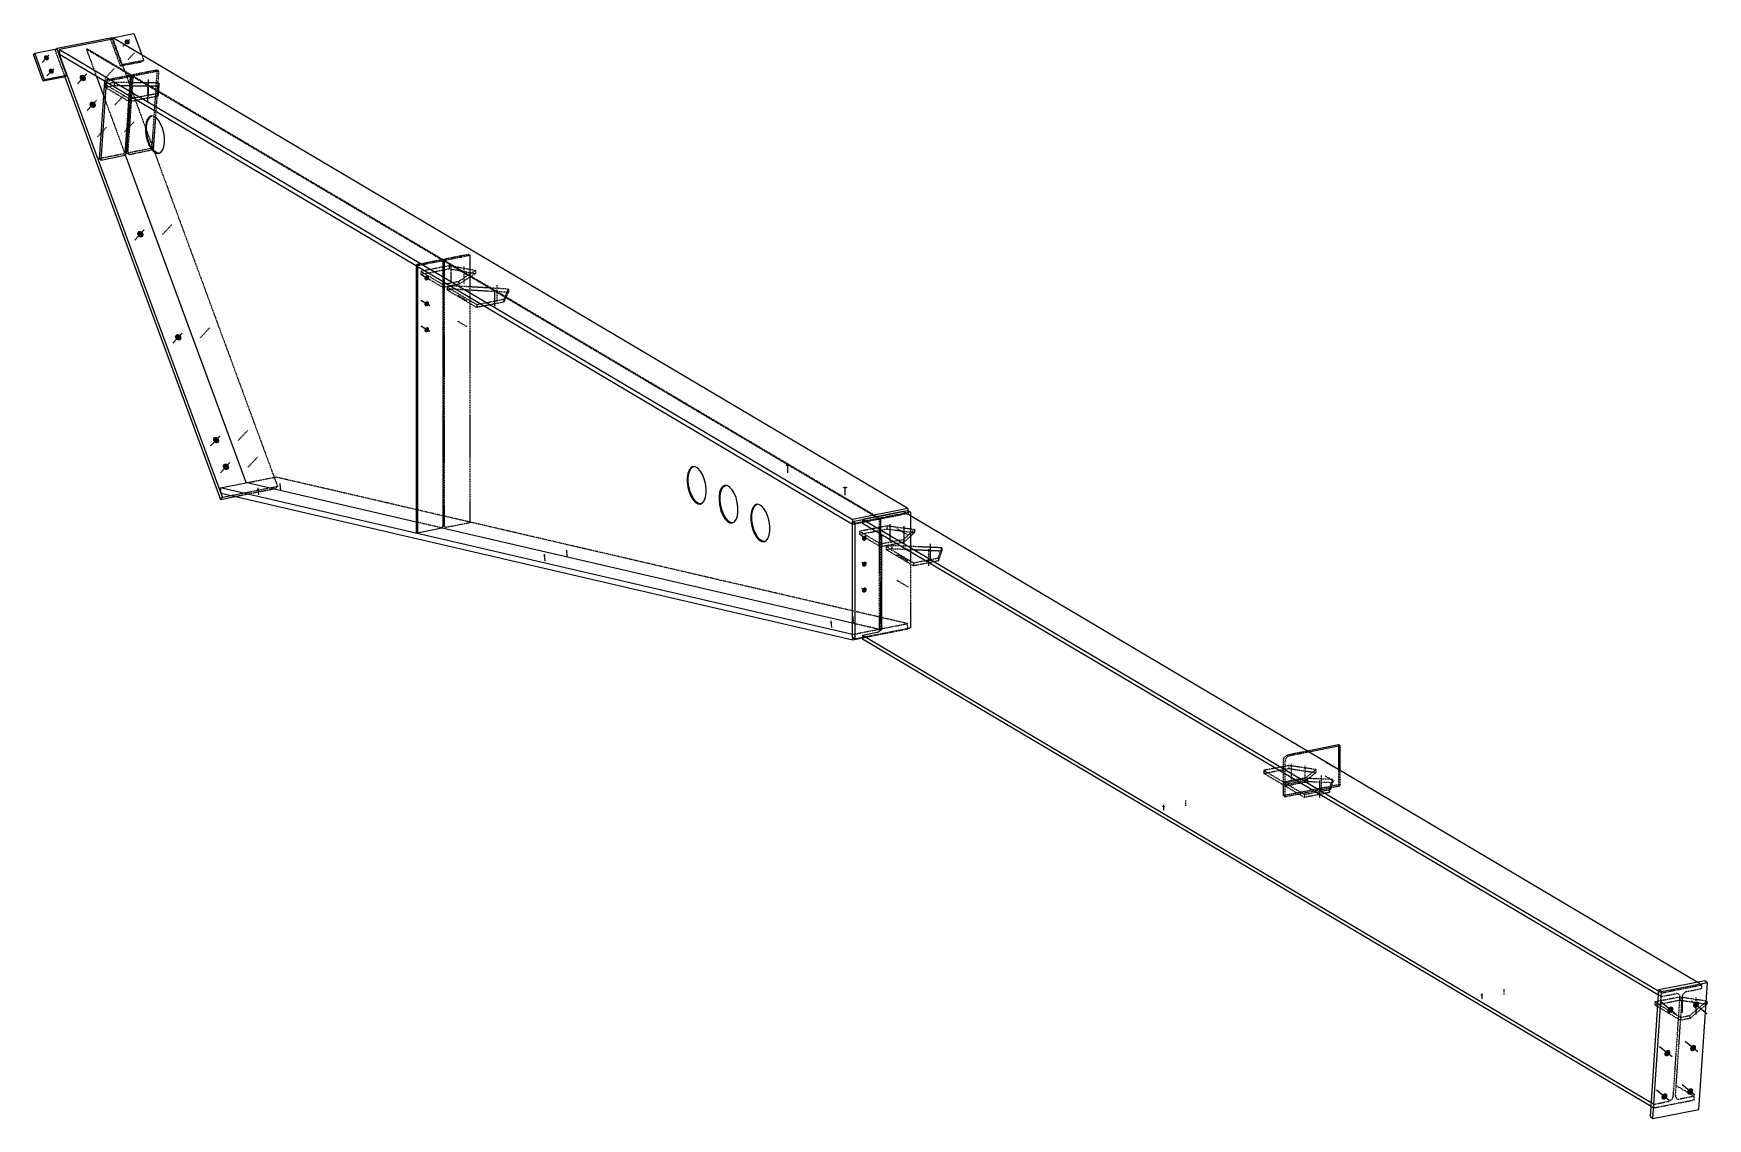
# Model space of a CAD drawing. Header units: millimetres. Extents: x 78 to 81970, y 20 to 5254.
# Drawn here: x 61106 to 68996, y 140 to 5254 of the extents above; entities that cross this region are included whole.
import ezdxf

# ---------------------------------------------------------------- set-up
doc = ezdxf.new("R2010")
doc.units = ezdxf.units.MM
doc.linetypes.add('DXK_LINE_DOT2', pattern=[3.9198, 1.9599, -1.9599])
doc.layers.add('STÅL', color=7, linetype='Continuous')

msp = doc.modelspace()

# ---------------------------------------------------------------- hatches: boundary and pattern name
at = {"layer": 'STÅL', "linetype": 'Continuous'}
for color, points in [(96, [(61540.5, 5205.7), (61538.7, 5207.7), (61537.3, 5210), (61536.3, 5212.4), (61535.9, 5214.9), (61536, 5217.3), (61536.6, 5219.6), (61537.7, 5221.6), (61539.2, 5223.3), (61541.2, 5224.5), (61543.4, 5225.3), (61545.8, 5225.5), (61548.3, 5225.3), (61550.8, 5224.5), (61553.2, 5223.2), (61555.3, 5221.6), (61557.1, 5219.5), (61558.6, 5217.3), (61559.5, 5214.8), (61559.9, 5212.3), (61559.8, 5209.9), (61559.2, 5207.6), (61558.1, 5205.6), (61556.6, 5204), (61554.7, 5202.7), (61552.4, 5202), (61550, 5201.7), (61547.5, 5202), (61545, 5202.8), (61542.6, 5204)]), (96, [(61159.9, 5130.9), (61158, 5132.9), (61156.6, 5135.2), (61155.7, 5137.6), (61155.3, 5140.1), (61155.3, 5142.5), (61156, 5144.8), (61157.1, 5146.8), (61158.6, 5148.5), (61160.5, 5149.7), (61162.8, 5150.5), (61165.2, 5150.7), (61167.7, 5150.5), (61170.2, 5149.7), (61172.6, 5148.4), (61174.7, 5146.8), (61176.5, 5144.7), (61177.9, 5142.5), (61178.9, 5140), (61179.3, 5137.5), (61179.2, 5135.1), (61178.6, 5132.8), (61177.5, 5130.8), (61175.9, 5129.2), (61174, 5127.9), (61171.8, 5127.2), (61169.4, 5126.9), (61166.9, 5127.2), (61164.4, 5128), (61162, 5129.2)]), (96, [(61183, 5067.9), (61181.2, 5069.9), (61179.8, 5072.2), (61178.9, 5074.6), (61178.4, 5077.1), (61178.5, 5079.5), (61179.1, 5081.8), (61180.2, 5083.8), (61181.8, 5085.5), (61183.7, 5086.7), (61186, 5087.5), (61188.4, 5087.7), (61190.9, 5087.5), (61193.4, 5086.7), (61195.8, 5085.4), (61197.9, 5083.8), (61199.7, 5081.7), (61201.1, 5079.5), (61202.1, 5077), (61202.5, 5074.5), (61202.4, 5072.1), (61201.8, 5069.8), (61200.7, 5067.8), (61199.1, 5066.2), (61197.2, 5064.9), (61195, 5064.2), (61192.6, 5063.9), (61190.1, 5064.2), (61187.6, 5065), (61185.2, 5066.2)]), (96, [(61329.5, 5033.9), (61327.2, 5036.4), (61325.4, 5039.3), (61324.2, 5042.4), (61323.7, 5045.6), (61323.8, 5048.7), (61324.6, 5051.5), (61326, 5054.1), (61327.9, 5056.2), (61330.4, 5057.8), (61333.2, 5058.7), (61336.3, 5059.1), (61339.5, 5058.7), (61342.6, 5057.7), (61345.6, 5056.1), (61348.4, 5054), (61350.7, 5051.5), (61352.4, 5048.6), (61353.6, 5045.5), (61354.2, 5042.3), (61354.1, 5039.2), (61353.3, 5036.3), (61351.9, 5033.8), (61349.9, 5031.7), (61347.5, 5030.1), (61344.7, 5029.1), (61341.6, 5028.8), (61338.4, 5029.2), (61335.2, 5030.2), (61332.2, 5031.7)]), (96, [(61375.9, 4907.9), (61373.6, 4910.4), (61371.8, 4913.3), (61370.6, 4916.4), (61370.1, 4919.6), (61370.2, 4922.6), (61370.9, 4925.5), (61372.3, 4928.1), (61374.3, 4930.2), (61376.8, 4931.8), (61379.6, 4932.7), (61382.7, 4933.1), (61385.9, 4932.7), (61389, 4931.7), (61392, 4930.1), (61394.7, 4928), (61397, 4925.5), (61398.8, 4922.6), (61400, 4919.5), (61400.6, 4916.3), (61400.5, 4913.2), (61399.7, 4910.3), (61398.3, 4907.8), (61396.3, 4905.7), (61393.9, 4904.1), (61391, 4903.1), (61388, 4902.8), (61384.8, 4903.2), (61381.6, 4904.1), (61378.6, 4905.7)]), (96, [(61600.5, 4297.6), (61598.2, 4300.2), (61596.4, 4303.1), (61595.2, 4306.2), (61594.7, 4309.3), (61594.8, 4312.4), (61595.6, 4315.3), (61597, 4317.8), (61598.9, 4320), (61601.4, 4321.5), (61604.2, 4322.5), (61607.3, 4322.8), (61610.5, 4322.5), (61613.6, 4321.5), (61616.7, 4319.9), (61619.4, 4317.8), (61621.7, 4315.2), (61623.5, 4312.3), (61624.7, 4309.2), (61625.2, 4306.1), (61625.1, 4303), (61624.3, 4300.1), (61622.9, 4297.5), (61621, 4295.4), (61618.5, 4293.9), (61615.7, 4292.9), (61612.6, 4292.6), (61609.4, 4292.9), (61606.2, 4293.9), (61603.2, 4295.5)]), (96, [(62951, 4107), (62952.6, 4109.2), (62954.5, 4111.1), (62956.6, 4112.6), (62958.9, 4113.6), (62961.3, 4114), (62963.6, 4113.9), (62965.7, 4113.3), (62967.6, 4112.2), (62969.2, 4110.6), (62970.4, 4108.6), (62971.1, 4106.3), (62971.3, 4103.9), (62971.1, 4101.3), (62970.4, 4098.7), (62969.2, 4096.2), (62967.6, 4094), (62965.7, 4092.2), (62963.6, 4090.7), (62961.3, 4089.7), (62958.9, 4089.3), (62956.6, 4089.3), (62954.4, 4090), (62952.5, 4091.1), (62951, 4092.7), (62949.8, 4094.6), (62949.1, 4096.9), (62948.8, 4099.4), (62949.1, 4102), (62949.8, 4104.6)]), (96, [(62951, 3984.9), (62952.6, 3987.1), (62954.5, 3989), (62956.6, 3990.4), (62958.9, 3991.4), (62961.3, 3991.9), (62963.6, 3991.8), (62965.7, 3991.2), (62967.6, 3990), (62969.2, 3988.5), (62970.4, 3986.5), (62971.1, 3984.2), (62971.3, 3981.7), (62971.1, 3979.1), (62970.4, 3976.5), (62969.2, 3974.1), (62967.6, 3971.9), (62965.7, 3970), (62963.6, 3968.5), (62961.3, 3967.6), (62958.9, 3967.1), (62956.6, 3967.2), (62954.4, 3967.8), (62952.5, 3968.9), (62951, 3970.5), (62949.8, 3972.5), (62949.1, 3974.8), (62948.8, 3977.3), (62949.1, 3979.9), (62949.8, 3982.4)]), (96, [(62951, 3862.7), (62952.6, 3864.9), (62954.5, 3866.8), (62956.6, 3868.3), (62958.9, 3869.2), (62961.3, 3869.7), (62963.6, 3869.6), (62965.7, 3869), (62967.6, 3867.9), (62969.2, 3866.3), (62970.4, 3864.3), (62971.1, 3862), (62971.3, 3859.5), (62971.1, 3856.9), (62970.4, 3854.4), (62969.2, 3851.9), (62967.6, 3849.7), (62965.7, 3847.8), (62963.6, 3846.4), (62961.3, 3845.4), (62958.9, 3844.9), (62956.6, 3845), (62954.4, 3845.6), (62952.5, 3846.8), (62951, 3848.3), (62949.8, 3850.3), (62949.1, 3852.6), (62948.8, 3855.1), (62949.1, 3857.7), (62949.8, 3860.3)]), (96, [(61779.4, 3811.6), (61777.1, 3814.1), (61775.3, 3817), (61774.1, 3820.1), (61773.6, 3823.3), (61773.7, 3826.4), (61774.5, 3829.3), (61775.9, 3831.8), (61777.8, 3833.9), (61780.3, 3835.5), (61783.1, 3836.5), (61786.2, 3836.8), (61789.4, 3836.4), (61792.6, 3835.5), (61795.6, 3833.9), (61798.3, 3831.7), (61800.6, 3829.2), (61802.4, 3826.3), (61803.6, 3823.2), (61804.1, 3820), (61804, 3817), (61803.2, 3814.1), (61801.8, 3811.5), (61799.9, 3809.4), (61797.4, 3807.8), (61794.6, 3806.9), (61791.5, 3806.6), (61788.3, 3806.9), (61785.2, 3807.9), (61782.1, 3809.5)]), (96, [(61957.7, 3327.4), (61955.4, 3329.9), (61953.6, 3332.8), (61952.4, 3335.9), (61951.8, 3339.1), (61951.9, 3342.2), (61952.7, 3345), (61954.1, 3347.6), (61956.1, 3349.7), (61958.5, 3351.3), (61961.4, 3352.2), (61964.4, 3352.6), (61967.6, 3352.2), (61970.8, 3351.2), (61973.8, 3349.6), (61976.5, 3347.5), (61978.8, 3345), (61980.6, 3342.1), (61981.8, 3339), (61982.4, 3335.8), (61982.2, 3332.7), (61981.5, 3329.8), (61980.1, 3327.3), (61978.1, 3325.2), (61975.7, 3323.6), (61972.8, 3322.6), (61969.8, 3322.3), (61966.6, 3322.7), (61963.4, 3323.6), (61960.4, 3325.2)]), (96, [(62004.1, 3201.3), (62001.8, 3203.9), (62000, 3206.8), (61998.8, 3209.9), (61998.2, 3213.1), (61998.3, 3216.1), (61999.1, 3219), (62000.5, 3221.6), (62002.5, 3223.7), (62004.9, 3225.3), (62007.7, 3226.2), (62010.8, 3226.5), (62014, 3226.2), (62017.2, 3225.2), (62020.2, 3223.6), (62022.9, 3221.5), (62025.2, 3218.9), (62027, 3216.1), (62028.2, 3213), (62028.7, 3209.8), (62028.6, 3206.7), (62027.9, 3203.8), (62026.5, 3201.3), (62024.5, 3199.2), (62022, 3197.6), (62019.2, 3196.6), (62016.1, 3196.3), (62012.9, 3196.7), (62009.8, 3197.6), (62006.8, 3199.2)]), (96, [(64662.5, 3214.9), (64660.3, 3215), (64658.1, 3215.2), (64656.1, 3215.6), (64654.4, 3216.1), (64653, 3216.8), (64652.1, 3217.5), (64651.6, 3218.2), (64651.6, 3219), (64652.1, 3219.8), (64653, 3220.5), (64654.4, 3221.2), (64656.1, 3221.7), (64658.1, 3222.1), (64660.3, 3222.3), (64662.5, 3222.4), (64664.8, 3222.3), (64667, 3222.1), (64669, 3221.7), (64670.7, 3221.2), (64672.1, 3220.5), (64673, 3219.8), (64673.5, 3219), (64673.5, 3218.2), (64673, 3217.5), (64672.1, 3216.8), (64670.7, 3216.1), (64669, 3215.6), (64667, 3215.2), (64664.8, 3215)]), (96, [(62164.3, 3103.2), (62162.8, 3103.1), (62161.4, 3103.1), (62160.2, 3103.1), (62159.1, 3103.1), (62158.2, 3103.3), (62157.6, 3103.5), (62157.2, 3103.7), (62157.2, 3104), (62157.5, 3104.3), (62158.1, 3104.6), (62158.9, 3104.8), (62160, 3105.1), (62161.2, 3105.4), (62162.6, 3105.6), (62164, 3105.8), (62165.5, 3105.9), (62166.9, 3105.9), (62168.2, 3105.9), (62169.3, 3105.8), (62170.1, 3105.7), (62170.7, 3105.5), (62171.1, 3105.3), (62171.1, 3105), (62170.8, 3104.7), (62170.3, 3104.4), (62169.4, 3104.1), (62168.4, 3103.9), (62167.1, 3103.6), (62165.7, 3103.4)]), (96, [(64931.8, 3110.1), (64929.5, 3110.2), (64927.3, 3110.4), (64925.4, 3110.8), (64923.6, 3111.3), (64922.3, 3112), (64921.4, 3112.7), (64920.9, 3113.4), (64920.9, 3114.2), (64921.4, 3115), (64922.3, 3115.7), (64923.6, 3116.4), (64925.4, 3116.9), (64927.3, 3117.3), (64929.5, 3117.5), (64931.8, 3117.6), (64934.1, 3117.5), (64936.3, 3117.3), (64938.3, 3116.9), (64940, 3116.4), (64941.3, 3115.7), (64942.3, 3115), (64942.8, 3114.2), (64942.8, 3113.4), (64942.3, 3112.7), (64941.3, 3112), (64940, 3111.3), (64938.3, 3110.8), (64936.3, 3110.4), (64934.1, 3110.2)]), (96, [(65013.7, 2880.3), (65015.2, 2882.5), (65017.2, 2884.4), (65019.3, 2885.9), (65021.6, 2886.8), (65024, 2887.3), (65026.3, 2887.2), (65028.4, 2886.6), (65030.3, 2885.5), (65031.9, 2883.9), (65033.1, 2881.9), (65033.8, 2879.6), (65034, 2877.1), (65033.8, 2874.5), (65033.1, 2872), (65031.9, 2869.5), (65030.3, 2867.3), (65028.4, 2865.4), (65026.2, 2864), (65023.9, 2863), (65021.6, 2862.5), (65019.3, 2862.6), (65017.1, 2863.2), (65015.2, 2864.4), (65013.7, 2866), (65012.5, 2867.9), (65011.8, 2870.2), (65011.5, 2872.7), (65011.8, 2875.3), (65012.5, 2877.9)]), (96, [(63514.7, 2790), (63513.2, 2789.9), (63511.8, 2789.8), (63510.5, 2789.8), (63509.4, 2789.9), (63508.6, 2790), (63508, 2790.2), (63507.6, 2790.5), (63507.6, 2790.7), (63507.9, 2791), (63508.4, 2791.3), (63509.3, 2791.6), (63510.4, 2791.9), (63511.6, 2792.2), (63513, 2792.4), (63514.4, 2792.5), (63515.9, 2792.7), (63517.3, 2792.7), (63518.5, 2792.7), (63519.6, 2792.6), (63520.5, 2792.5), (63521.1, 2792.3), (63521.5, 2792.1), (63521.5, 2791.8), (63521.2, 2791.5), (63520.6, 2791.2), (63519.8, 2790.9), (63518.7, 2790.6), (63517.5, 2790.4), (63516.1, 2790.2)]), (96, [(65013.7, 2758.2), (65015.2, 2760.4), (65017.2, 2762.2), (65019.3, 2763.7), (65021.6, 2764.7), (65024, 2765.1), (65026.3, 2765.1), (65028.4, 2764.5), (65030.3, 2763.3), (65031.9, 2761.7), (65033.1, 2759.8), (65033.8, 2757.5), (65034, 2755), (65033.8, 2752.4), (65033.1, 2749.8), (65031.9, 2747.4), (65030.3, 2745.2), (65028.4, 2743.3), (65026.2, 2741.8), (65023.9, 2740.8), (65021.6, 2740.4), (65019.3, 2740.5), (65017.1, 2741.1), (65015.2, 2742.2), (65013.7, 2743.8), (65012.5, 2745.8), (65011.8, 2748.1), (65011.5, 2750.6), (65011.8, 2753.1), (65012.5, 2755.7)]), (96, [(65013.7, 2636), (65015.2, 2638.2), (65017.2, 2640.1), (65019.3, 2641.5), (65021.6, 2642.5), (65024, 2643), (65026.3, 2642.9), (65028.4, 2642.3), (65030.3, 2641.2), (65031.9, 2639.6), (65033.1, 2637.6), (65033.8, 2635.3), (65034, 2632.8), (65033.8, 2630.2), (65033.1, 2627.7), (65031.9, 2625.2), (65030.3, 2623), (65028.4, 2621.1), (65026.2, 2619.7), (65023.9, 2618.7), (65021.6, 2618.2), (65019.3, 2618.3), (65017.1, 2618.9), (65015.2, 2620), (65013.7, 2621.6), (65012.5, 2623.6), (65011.8, 2625.9), (65011.5, 2628.4), (65011.8, 2631), (65012.5, 2633.6)]), (96, [(64865.1, 2476.8), (64863.6, 2476.7), (64862.2, 2476.6), (64860.9, 2476.6), (64859.8, 2476.7), (64859, 2476.8), (64858.3, 2477), (64858, 2477.2), (64858, 2477.5), (64858.3, 2477.8), (64858.8, 2478.1), (64859.7, 2478.4), (64860.7, 2478.7), (64862, 2478.9), (64863.4, 2479.1), (64864.8, 2479.3), (64866.3, 2479.4), (64867.7, 2479.5), (64868.9, 2479.5), (64870, 2479.4), (64870.9, 2479.3), (64871.5, 2479.1), (64871.9, 2478.8), (64871.9, 2478.6), (64871.6, 2478.3), (64871, 2478), (64870.2, 2477.7), (64869.1, 2477.4), (64867.9, 2477.1), (64866.5, 2476.9)]), (4, [(66432.4, 1608.1), (66431, 1608.2), (66429.6, 1608.3), (66428.3, 1608.6), (66427.2, 1608.9), (66426.3, 1609.3), (66425.8, 1609.8), (66425.5, 1610.3), (66425.5, 1610.8), (66425.8, 1611.3), (66426.3, 1611.7), (66427.2, 1612.1), (66428.3, 1612.5), (66429.6, 1612.7), (66431, 1612.9), (66432.4, 1612.9), (66433.9, 1612.9), (66435.3, 1612.7), (66436.5, 1612.5), (66437.6, 1612.1), (66438.5, 1611.7), (66439.1, 1611.3), (66439.4, 1610.8), (66439.4, 1610.3), (66439.1, 1609.8), (66438.5, 1609.3), (66437.6, 1608.9), (66436.5, 1608.6), (66435.3, 1608.3), (66433.9, 1608.2)]), (4, [(67932.4, 719.5), (67931, 719.6), (67929.6, 719.7), (67928.3, 720), (67927.2, 720.3), (67926.3, 720.7), (67925.8, 721.2), (67925.5, 721.7), (67925.5, 722.2), (67925.8, 722.7), (67926.3, 723.1), (67927.2, 723.5), (67928.3, 723.9), (67929.6, 724.1), (67931, 724.3), (67932.4, 724.3), (67933.9, 724.3), (67935.3, 724.1), (67936.5, 723.9), (67937.6, 723.5), (67938.5, 723.1), (67939.1, 722.7), (67939.4, 722.2), (67939.4, 721.7), (67939.1, 721.2), (67938.5, 720.7), (67937.6, 720.3), (67936.5, 720), (67935.3, 719.7), (67933.9, 719.6)]), (96, [(68811.4, 660.4), (68813.8, 662.9), (68816.6, 664.9), (68819.5, 666.4), (68822.5, 667.2), (68825.4, 667.4), (68828.2, 667), (68830.6, 665.9), (68832.7, 664.2), (68834.2, 662), (68835.2, 659.4), (68835.5, 656.5), (68835.3, 653.4), (68834.4, 650.2), (68832.9, 647.2), (68831, 644.4), (68828.6, 641.9), (68825.9, 639.9), (68822.9, 638.4), (68819.9, 637.6), (68817, 637.3), (68814.3, 637.8), (68811.8, 638.9), (68809.8, 640.6), (68808.2, 642.8), (68807.2, 645.4), (68806.9, 648.3), (68807.2, 651.4), (68808, 654.6), (68809.5, 657.6)]), (96, [(68932.7, 684.4), (68935.1, 686.8), (68937.8, 688.9), (68940.7, 690.3), (68943.7, 691.2), (68946.7, 691.4), (68949.4, 690.9), (68951.9, 689.8), (68953.9, 688.2), (68955.4, 686), (68956.4, 683.4), (68956.8, 680.4), (68956.5, 677.3), (68955.6, 674.2), (68954.2, 671.1), (68952.2, 668.3), (68949.8, 665.8), (68947.1, 663.8), (68944.2, 662.3), (68941.2, 661.5), (68938.3, 661.3), (68935.5, 661.7), (68933, 662.8), (68931, 664.5), (68929.5, 666.7), (68928.5, 669.3), (68928.1, 672.2), (68928.4, 675.3), (68929.3, 678.5), (68930.7, 681.5)]), (96, [(68918.8, 479.9), (68921.2, 482.4), (68923.9, 484.4), (68926.8, 485.9), (68929.8, 486.8), (68932.8, 487), (68935.5, 486.5), (68938, 485.4), (68940, 483.7), (68941.5, 481.5), (68942.5, 478.9), (68942.9, 476), (68942.6, 472.9), (68941.7, 469.8), (68940.3, 466.7), (68938.3, 463.9), (68935.9, 461.4), (68933.2, 459.4), (68930.3, 457.9), (68927.3, 457.1), (68924.4, 456.9), (68921.6, 457.3), (68919.2, 458.4), (68917.1, 460.1), (68915.6, 462.3), (68914.6, 464.9), (68914.2, 467.8), (68914.5, 470.9), (68915.4, 474.1), (68916.8, 477.1)]), (96, [(68797.6, 456), (68800, 458.5), (68802.7, 460.5), (68805.6, 462), (68808.6, 462.8), (68811.5, 463), (68814.3, 462.6), (68816.7, 461.5), (68818.8, 459.8), (68820.3, 457.6), (68821.3, 455), (68821.6, 452.1), (68821.4, 449), (68820.5, 445.8), (68819, 442.8), (68817.1, 439.9), (68814.7, 437.5), (68812, 435.5), (68809, 434), (68806.1, 433.1), (68803.1, 432.9), (68800.4, 433.4), (68797.9, 434.5), (68795.9, 436.1), (68794.3, 438.3), (68793.4, 441), (68793, 443.9), (68793.3, 447), (68794.1, 450.1), (68795.6, 453.2)]), (96, [(68783.7, 251.6), (68786.1, 254.1), (68788.8, 256.1), (68791.7, 257.5), (68794.7, 258.4), (68797.6, 258.6), (68800.4, 258.1), (68802.8, 257.1), (68804.9, 255.4), (68806.4, 253.2), (68807.4, 250.6), (68807.7, 247.6), (68807.5, 244.5), (68806.6, 241.4), (68805.1, 238.3), (68803.2, 235.5), (68800.8, 233), (68798.1, 231), (68795.2, 229.6), (68792.2, 228.7), (68789.2, 228.5), (68786.5, 228.9), (68784, 230), (68782, 231.7), (68780.4, 233.9), (68779.5, 236.5), (68779.1, 239.5), (68779.4, 242.6), (68780.2, 245.7), (68781.7, 248.8)]), (96, [(68904.9, 275.5), (68907.3, 278), (68910, 280), (68912.9, 281.5), (68915.9, 282.3), (68918.9, 282.5), (68921.6, 282.1), (68924.1, 281), (68926.1, 279.3), (68927.7, 277.1), (68928.6, 274.5), (68929, 271.6), (68928.7, 268.5), (68927.8, 265.3), (68926.4, 262.3), (68924.4, 259.5), (68922, 257), (68919.3, 255), (68916.4, 253.5), (68913.4, 252.6), (68910.5, 252.4), (68907.7, 252.9), (68905.3, 254), (68903.2, 255.7), (68901.7, 257.9), (68900.7, 260.5), (68900.3, 263.4), (68900.6, 266.5), (68901.5, 269.6), (68902.9, 272.7)])]:
    msp.add_hatch(color=color, dxfattribs=at).paths.add_polyline_path(points)

# ---------------------------------------------------------------- linework, layer by layer
at = {"layer": 'STÅL', "color": 2, "linetype": 'Continuous'}
for p, q in [((61217.7, 5184.1), (61477.5, 5235.4)), ((61488.5, 5228.9), (61228.7, 5177.6)), ((61477.5, 5235.4), (61480.5, 5227.3)), ((61478.1, 5233.6), (61579.6, 5253.7)), ((65226.8, 3014.4), (61488.5, 5228.9)), ((61579.6, 5253.7), (61616.7, 5153)), ((61106.3, 5155.3), (61112, 5161.3)), ((61152.7, 5029.3), (61106.3, 5155.3)), ((61112, 5161.3), (61215.9, 5181.9)), ((61158.3, 5035.3), (61112, 5161.3)), ((61215.5, 5181.8), (61217.7, 5184.1)), ((61215.9, 5181.9), (61262.3, 5055.8)), ((61996.6, 3068.1), (61217.7, 5184.1)), ((61228.7, 5177.6), (64967, 2963)), ((61228.7, 5177.6), (61228.7, 5154.1)), ((64967, 2939.6), (61228.7, 5154.1)), ((61256.7, 5049.8), (61152.7, 5029.3)), ((61262.3, 5055.8), (61158.3, 5035.3)), ((61256.7, 5049.8), (61262.3, 5055.8)), ((61403.4, 5050.6), (61436.1, 4961.7)), ((61152.7, 5029.3), (61158.3, 5035.3)), ((61254.2, 5049.4), (61987.2, 3058.1)), ((61637, 4832.9), (61634.1, 4813.3)), ((61634.1, 4813.3), (61634.2, 4791.2)), ((61642.8, 4848.7), (61637, 4832.9)), ((61639.3, 4814.3), (61642.2, 4834)), ((61639.4, 4792.2), (61639.3, 4814.3)), ((61642.2, 4834), (61648, 4849.7)), ((61651, 4859.6), (61642.8, 4848.7)), ((61648, 4849.7), (61656.2, 4860.6)), ((61661.1, 4864.8), (61651, 4859.6)), ((61656.2, 4860.6), (61664, 4864.6)), ((61672.5, 4864), (61661.1, 4864.8)), ((61684.2, 4857.2), (61672.5, 4864)), ((61695.6, 4845), (61684.2, 4857.2)), ((61705.8, 4828), (61695.6, 4845)), ((61714.2, 4807.6), (61705.8, 4828)), ((61634.2, 4791.2), (61637.3, 4768)), ((61637.3, 4768), (61643.3, 4745.5)), ((61642.5, 4769), (61639.4, 4792.2)), ((61648.5, 4746.5), (61642.5, 4769)), ((61643.3, 4745.5), (61651.6, 4725)), ((61656.8, 4726.1), (61648.5, 4746.5)), ((61720.1, 4785), (61714.2, 4807.6)), ((61723.3, 4761.9), (61720.1, 4785)), ((61720.4, 4720.1), (61723.4, 4739.8)), ((61723.4, 4739.8), (61723.3, 4761.9)), ((61539.2, 4681.7), (62107.1, 3138.9)), ((61651.6, 4725), (61661.9, 4708.1)), ((61667.1, 4709.1), (61656.8, 4726.1)), ((61661.9, 4708.1), (61673.2, 4695.8)), ((61678.4, 4696.9), (61667.1, 4709.1)), ((61671.2, 4709.2), (61673.9, 4701.7)), ((61673.2, 4695.8), (61685, 4689.1)), ((61690.2, 4690.1), (61678.4, 4696.9)), ((61685, 4689.1), (61696.3, 4688.3)), ((61698.7, 4689.5), (61690.2, 4690.1)), ((61696.3, 4688.3), (61706.4, 4693.5)), ((61706.4, 4693.5), (61714.7, 4704.3)), ((61714.7, 4704.3), (61720.4, 4720.1)), ((62909.3, 4158.5), (62909.3, 2903.5)), ((62916.8, 4154.1), (62916.8, 2899.1)), ((63038, 4082.3), (63038, 2930.5)), ((64190.4, 3180.4), (64187.4, 3160.8)), ((64187.4, 3160.8), (64187.5, 3138.7)), ((64196.1, 3196.2), (64190.4, 3180.4)), ((64192.6, 3161.8), (64195.6, 3181.5)), ((64192.7, 3139.7), (64192.6, 3161.8)), ((64195.6, 3181.5), (64201.3, 3197.2)), ((64204.4, 3207.1), (64196.1, 3196.2)), ((64201.3, 3197.2), (64209.6, 3208.1)), ((64214.5, 3212.3), (64204.4, 3207.1)), ((64209.6, 3208.1), (64217.3, 3212.1)), ((64225.8, 3211.5), (64214.5, 3212.3)), ((64237.6, 3204.7), (64225.8, 3211.5)), ((64248.9, 3192.5), (64237.6, 3204.7)), ((64259.2, 3175.5), (64248.9, 3192.5)), ((64267.5, 3155.1), (64259.2, 3175.5)), ((61988, 3111.9), (62115.3, 3137)), ((64965.8, 2421.2), (61988, 3111.9)), ((61990.4, 3087.4), (61988, 3111.9)), ((61990.4, 3087.4), (64968.1, 2396.7)), ((62107.1, 3138.9), (62909.3, 2952.9)), ((64187.5, 3138.7), (64190.7, 3115.5)), ((64190.7, 3115.5), (64196.6, 3093)), ((64195.9, 3116.6), (64192.7, 3139.7)), ((64201.8, 3094), (64195.9, 3116.6)), ((64196.6, 3093), (64205, 3072.5)), ((64210.2, 3073.6), (64201.8, 3094)), ((64273.5, 3132.5), (64267.5, 3155.1)), ((64276.6, 3109.4), (64273.5, 3132.5)), ((64273.8, 3067.6), (64276.7, 3087.3)), ((64276.7, 3087.3), (64276.6, 3109.4)), ((64340.4, 3091.6), (64337.4, 3071.9)), ((64346.1, 3107.4), (64340.4, 3091.6)), ((64342.6, 3073), (64345.6, 3092.6)), ((64345.6, 3092.6), (64351.3, 3108.4)), ((64354.4, 3118.2), (64346.1, 3107.4)), ((64351.3, 3108.4), (64359.6, 3119.3)), ((64364.5, 3123.4), (64354.4, 3118.2)), ((64359.6, 3119.3), (64367.3, 3123.2)), ((64375.8, 3122.6), (64364.5, 3123.4)), ((64387.6, 3115.9), (64375.8, 3122.6)), ((64398.9, 3103.6), (64387.6, 3115.9)), ((64409.2, 3086.7), (64398.9, 3103.6)), ((64417.5, 3066.2), (64409.2, 3086.7)), ((61987.2, 3058.1), (62057.2, 3071.9)), ((61987.2, 3058.1), (61996.6, 3068.1)), ((61996.6, 3068.1), (62038.2, 3076.3)), ((64205, 3072.5), (64215.2, 3055.6)), ((64220.4, 3056.6), (64210.2, 3073.6)), ((64215.2, 3055.6), (64226.6, 3043.3)), ((64231.8, 3044.4), (64220.4, 3056.6)), ((64226.6, 3043.3), (64238.3, 3036.6)), ((64243.5, 3037.6), (64231.8, 3044.4)), ((64238.3, 3036.6), (64249.7, 3035.8)), ((64252, 3037), (64243.5, 3037.6)), ((64249.7, 3035.8), (64259.8, 3041)), ((64259.8, 3041), (64268, 3051.8)), ((64268, 3051.8), (64273.8, 3067.6)), ((64337.4, 3071.9), (64337.5, 3049.8)), ((64337.5, 3049.8), (64340.7, 3026.7)), ((64340.7, 3026.7), (64346.6, 3004.1)), ((64342.7, 3050.8), (64342.6, 3073)), ((64345.9, 3027.7), (64342.7, 3050.8)), ((64351.8, 3005.1), (64345.9, 3027.7)), ((64346.6, 3004.1), (64355, 2983.7)), ((64360.2, 2984.7), (64351.8, 3005.1)), ((64423.5, 3043.7), (64417.5, 3066.2)), ((64426.6, 3020.5), (64423.5, 3043.7)), ((64423.8, 2978.8), (64426.7, 2998.4)), ((64426.7, 2998.4), (64426.6, 3020.5)), ((64490.4, 3002.7), (64487.4, 2983.1)), ((64496.1, 3018.5), (64490.4, 3002.7)), ((64492.6, 2984.1), (64495.6, 3003.7)), ((64495.6, 3003.7), (64501.3, 3019.5)), ((64504.4, 3029.4), (64496.1, 3018.5)), ((64501.3, 3019.5), (64509.6, 3030.4)), ((64514.5, 3034.6), (64504.4, 3029.4)), ((64509.6, 3030.4), (64517.3, 3034.4)), ((64525.8, 3033.8), (64514.5, 3034.6)), ((64537.6, 3027), (64525.8, 3033.8)), ((64548.9, 3014.7), (64537.6, 3027)), ((64559.2, 2997.8), (64548.9, 3014.7)), ((65226.8, 3014.4), (64967, 2963)), ((64967, 2953.7), (65226.8, 3005)), ((65204.6, 3000.1), (65014.1, 2962.5)), ((68947.5, 782.9), (65204.6, 3000.1)), ((65226.8, 3014.4), (65226.8, 3005)), ((65226.8, 3005), (65239.3, 2997.5)), ((63031.1, 2921.6), (62916.8, 2899.1)), ((63031.1, 2921.6), (63038, 2930.5)), ((63033.1, 2924.1), (64967, 2475.6)), ((64355, 2983.7), (64365.2, 2966.7)), ((64370.4, 2967.8), (64360.2, 2984.7)), ((64365.2, 2966.7), (64376.6, 2954.5)), ((64381.8, 2955.5), (64370.4, 2967.8)), ((64376.6, 2954.5), (64388.3, 2947.7)), ((64393.5, 2948.7), (64381.8, 2955.5)), ((64388.3, 2947.7), (64399.7, 2946.9)), ((64402, 2948.1), (64393.5, 2948.7)), ((64399.7, 2946.9), (64409.8, 2952.1)), ((64409.8, 2952.1), (64418, 2963)), ((64418, 2963), (64423.8, 2978.8)), ((64487.4, 2983.1), (64487.5, 2960.9)), ((64487.5, 2960.9), (64490.7, 2937.8)), ((64490.7, 2937.8), (64496.6, 2915.2)), ((64492.7, 2962), (64492.6, 2984.1)), ((64495.9, 2938.8), (64492.7, 2962)), ((64501.8, 2916.3), (64495.9, 2938.8)), ((64567.5, 2977.4), (64559.2, 2997.8)), ((64573.5, 2954.8), (64567.5, 2977.4)), ((64576.6, 2931.7), (64573.5, 2954.8)), ((64576.8, 2909.5), (64576.6, 2931.7)), ((64967, 2963), (64967, 2939.6)), ((64967, 2408.6), (64967, 2953.7)), ((64979.5, 2946.2), (64967, 2953.7)), ((64979.5, 2946.2), (65014.1, 2953.1)), ((64979.5, 2401.2), (64979.5, 2946.2)), ((68767, 739.3), (65014.1, 2962.5)), ((65014.1, 2962.5), (65014.1, 2944.6)), ((68765.9, 722.1), (65014.1, 2944.6)), ((65239.3, 2997.5), (65216.5, 2993.1)), ((65239.3, 2997.5), (65239.3, 2979.6)), ((62916.8, 2899.1), (62909.3, 2903.5)), ((64496.6, 2915.2), (64505, 2894.8)), ((64510.2, 2895.8), (64501.8, 2916.3)), ((64505, 2894.8), (64515.2, 2877.9)), ((64520.4, 2878.9), (64510.2, 2895.8)), ((64515.2, 2877.9), (64526.6, 2865.6)), ((64531.8, 2866.6), (64520.4, 2878.9)), ((64526.6, 2865.6), (64538.3, 2858.9)), ((64543.5, 2859.9), (64531.8, 2866.6)), ((64538.3, 2858.9), (64549.7, 2858)), ((64552.1, 2859.3), (64543.5, 2859.9)), ((64549.7, 2858), (64559.8, 2863.3)), ((64559.8, 2863.3), (64568, 2874.1)), ((64568, 2874.1), (64573.8, 2889.9)), ((64573.8, 2889.9), (64576.8, 2909.5)), ((65104.2, 2456.9), (65104.2, 2891.3)), ((65102.6, 2447.9), (65098.1, 2439.7)), ((65104.2, 2456.9), (65102.6, 2447.9)), ((64965.8, 2421.2), (64967, 2421.4)), ((64968.1, 2396.7), (64965.8, 2421.2)), ((64967, 2408.6), (64979.5, 2401.2)), ((64968.1, 2396.7), (65014.1, 2405.8)), ((64979.5, 2401.2), (65014.1, 2408.1)), ((65083.4, 2430.2), (65014.1, 2416.5)), ((68731.4, 214.4), (65014.1, 2416.5)), ((65014.1, 2416.5), (65014.1, 2398.7)), ((68730.2, 197.3), (65014.1, 2398.7)), ((65091.3, 2433.5), (65083.4, 2430.2)), ((65098.1, 2439.7), (65091.3, 2433.5)), ((68767.6, 747.3), (68984.1, 790.1)), ((68984.1, 790.1), (68996.5, 779.9)), ((68727, 150.2), (68767.6, 747.3)), ((68739.4, 140), (68780, 737.1)), ((68780, 737.1), (68767.6, 747.3)), ((68996.5, 779.9), (68780, 737.1)), ((68955.9, 182.8), (68996.5, 779.9)), ((68739.4, 140), (68955.9, 182.8)), ((68727, 150.2), (68739.4, 140))]:
    msp.add_line(p, q, dxfattribs=at)
at = {"layer": 'STÅL', "color": 7, "linetype": 'DXK_LINE_DOT2'}
for p, q in [((61475.7, 5233.2), (61470.1, 5227.1)), ((61516.5, 5101.1), (61470.1, 5227.1)), ((61475.7, 5233.2), (61478.1, 5233.6)), ((61522.1, 5107.1), (61475.7, 5233.2)), ((61480.5, 5227.3), (61671.2, 4709.2)), ((61208.3, 5174.1), (61215.5, 5181.8)), ((61208.3, 5174.1), (61254.2, 5049.4)), ((61356, 5179.2), (61361.2, 5180.2)), ((65094.3, 2964.7), (61356, 5179.2)), ((61356, 5179.2), (61403.4, 5050.6)), ((65099.5, 2965.7), (61361.2, 5180.2)), ((61616.7, 5153), (61626, 5127.7)), ((61516.5, 5101.1), (61620.4, 5121.7)), ((61522.1, 5107.1), (61516.5, 5101.1)), ((61522.1, 5107.1), (61626, 5127.7)), ((61626, 5127.7), (61620.4, 5121.7)), ((61436.1, 4961.7), (61539.2, 4681.7)), ((61673.9, 4701.7), (62256.4, 3119.4)), ((63023.6, 4185.9), (62909.3, 4163.3)), ((63023.6, 4185.9), (63031.1, 4181.4)), ((63042.7, 4189.6), (63035.7, 4180.8)), ((63157, 4212.2), (63042.7, 4189.6)), ((63050.2, 4185.2), (63042.7, 4189.6)), ((63043.2, 4176.3), (63050.2, 4185.2)), ((63164.5, 4207.8), (63050.2, 4185.2)), ((63157, 4212.2), (63164.5, 4207.8)), ((63164.5, 2948), (63164.5, 4207.8)), ((62909.3, 4163.3), (62916.8, 4158.9)), ((62909.3, 4163.3), (62909.3, 4158.5)), ((63031.1, 4181.4), (62916.8, 4158.9)), ((62916.8, 4158.9), (62916.8, 4154.1)), ((63038, 4175.3), (63031.1, 4181.4)), ((63043.2, 4176.3), (63035.7, 4180.8)), ((63035.7, 4180.8), (63035.7, 2936)), ((63038, 4175.3), (63038, 4082.3)), ((63043.2, 2931.5), (63043.2, 4176.3)), ((62115.3, 3137), (62247.8, 3163.2)), ((65225.6, 2472.5), (62247.8, 3163.2)), ((62038.2, 3076.3), (62256.4, 3119.4)), ((62057.2, 3071.9), (62247, 3109.4)), ((62247, 3109.4), (62256.4, 3119.4)), ((65226.8, 3005), (65226.8, 2990.9)), ((62909.3, 2952.9), (63033.1, 2924.1)), ((63043.2, 2931.5), (63035.7, 2936)), ((63035.7, 2936), (63042.7, 2929.8)), ((63050.2, 2925.4), (63042.7, 2929.8)), ((63050.2, 2925.4), (63043.2, 2931.5)), ((63164.5, 2948), (63050.2, 2925.4)), ((65226.8, 2990.9), (64967, 2939.6)), ((65216.5, 2993.1), (65014.1, 2953.1)), ((65094.3, 2446), (65094.3, 2964.7)), ((65099.5, 2447.1), (65099.5, 2965.7)), ((65239.3, 2979.6), (65239.3, 2452.5)), ((64967, 2475.6), (65094.3, 2446)), ((64967, 2421.4), (65225.6, 2472.5)), ((65014.1, 2408.1), (65239.3, 2452.5)), ((65014.1, 2405.8), (65227.9, 2448)), ((65099.5, 2447.1), (65094.3, 2446)), ((65227.9, 2448), (65225.6, 2472.5)), ((68778.2, 714.8), (68765.9, 722.1)), ((68779.3, 732), (68767, 739.3)), ((68778.2, 714.8), (68779.3, 732)), ((68778.2, 714.8), (68778.5, 714.9)), ((68778.5, 714.9), (68847.5, 728.5)), ((68779.3, 732), (68779.6, 732)), ((68779.6, 732), (68969.9, 769.6)), ((68835.2, 246.6), (68866.8, 710.9)), ((68845.6, 248.7), (68877.2, 713)), ((68855.3, 728.4), (68847.5, 728.5)), ((68861.7, 725), (68855.3, 728.4)), ((68865.7, 718.9), (68861.7, 725)), ((68866.8, 710.9), (68865.7, 718.9)), ((68879.3, 721.6), (68877.2, 713)), ((68884.3, 729.5), (68879.3, 721.6)), ((68891.4, 735.5), (68884.3, 729.5)), ((68899.4, 738.8), (68891.4, 735.5)), ((68899.4, 738.8), (68968.7, 752.4)), ((68969.9, 769.6), (68947.5, 782.9)), ((68968.7, 752.4), (68969.9, 769.6)), ((68828.1, 230.1), (68833.1, 238)), ((68833.1, 238), (68835.2, 246.6)), ((68845.6, 248.7), (68846.6, 240.7)), ((68846.6, 240.7), (68850.6, 234.5)), ((68848.8, 295.4), (68934.2, 244.8)), ((68934.2, 244.8), (68864.9, 231.1)), ((68933, 227.6), (68934.2, 244.8)), ((68742.5, 190), (68730.2, 197.3)), ((68743.7, 207.1), (68731.4, 214.4)), ((68742.5, 190), (68743.7, 207.1)), ((68742.5, 190), (68742.8, 190)), ((68742.8, 190), (68933, 227.6)), ((68743.7, 207.1), (68744, 207.2)), ((68744, 207.2), (68813, 220.8)), ((68813, 220.8), (68821, 224)), ((68821, 224), (68828.1, 230.1)), ((68850.6, 234.5), (68857.1, 231.2)), ((68857.1, 231.2), (68864.9, 231.1))]:
    msp.add_line(p, q, dxfattribs=at)
at = {"layer": 'STÅL', "color": 96, "linetype": 'Continuous'}
for p, q in [((61559.6, 5226.1), (61527.7, 5192)), ((61178.5, 5150.8), (61146.7, 5116.8)), ((61201.7, 5087.8), (61169.9, 5053.8)), ((61313.1, 5016.3), (61357.7, 5064)), ((61359.5, 4890.3), (61404, 4938)), ((61584.1, 4280), (61628.7, 4327.7)), ((62975.1, 4092.8), (62932.6, 4117.9)), ((62975.1, 3970.6), (62932.6, 3995.8)), ((62975.1, 3848.4), (62932.6, 3873.6)), ((61763, 3794), (61807.6, 3841.7)), ((61941.3, 3309.8), (61985.8, 3357.5)), ((61987.6, 3183.8), (62032.2, 3231.5)), ((64662.5, 3182.9), (64662.5, 3218.6)), ((62163.4, 3112.3), (62166.5, 3080)), ((64931.8, 3078.1), (64931.8, 3113.8)), ((65030.3, 2870.5), (65010.3, 2882.3)), ((63513.8, 2799.1), (63516.9, 2766.8)), ((65030.3, 2748.3), (65010.3, 2760.2)), ((65030.3, 2626.2), (65010.3, 2638)), ((64864.2, 2485.9), (64867.3, 2453.6)), ((68850.5, 628.3), (68776.5, 689.2)), ((68920.6, 694.3), (68994.6, 633.4)), ((68829.2, 430), (68770.1, 478.6)), ((68950.4, 453.9), (68891.3, 502.5)), ((68815.3, 225.6), (68756.2, 274.2)), ((68936.5, 249.5), (68877.4, 298.1))]:
    msp.add_line(p, q, dxfattribs=at)
at = {"layer": 'STÅL', "color": 96, "linetype": 'DXK_LINE_DOT2'}
for p, q in [((61582.8, 5163.1), (61550.9, 5129)), ((61443, 5041.9), (61487.6, 5089.6)), ((61643.9, 5013.1), (61643.9, 4933.2)), ((61646.2, 5037), (61646.2, 4957.2)), ((61489.4, 4915.9), (61533.9, 4963.6)), ((61535.8, 4789.9), (61580.3, 4837.6)), ((61405.9, 4764.3), (61450.4, 4812)), ((61714, 4305.7), (61758.6, 4353.4)), ((63073.1, 4166.4), (63073.1, 4086.5)), ((63106.2, 4142.3), (63148.7, 4117.2)), ((63134.9, 4155.1), (63134.9, 4075.2)), ((63279.3, 4044.2), (63279.3, 3964.4)), ((63290.1, 4067.9), (63290.1, 3988)), ((63106.2, 4020.2), (63148.7, 3995)), ((61892.9, 3819.7), (61937.5, 3867.4)), ((63106.2, 3898), (63148.7, 3872.8)), ((62071.2, 3335.4), (62115.7, 3383.1)), ((62117.5, 3209.4), (62162.1, 3257.1)), ((62267.3, 3132.8), (62270.4, 3100.5)), ((65142.6, 2940.4), (65142.6, 2860.6)), ((65176, 2921), (65228.5, 2889.9)), ((65207.9, 2931.8), (65207.9, 2851.9)), ((65333.3, 2847.8), (65333.3, 2767.9)), ((63617.7, 2819.6), (63620.8, 2787.3)), ((65176, 2798.8), (65228.5, 2767.7)), ((65325.5, 2824), (65325.5, 2744.1)), ((65176, 2676.7), (65228.5, 2645.6)), ((64968.1, 2506.4), (64971.2, 2474.1)), ((67236.2, 1795.5), (67193.7, 1820.7)), ((67034.7, 1811.4), (67034.7, 1731.6)), ((67098.8, 1801.9), (67098.8, 1722)), ((67175.9, 1756.2), (67175.9, 1676.3)), ((67236.2, 1729.7), (67193.7, 1754.9)), ((67168.1, 1732.4), (67168.1, 1652.5)), ((68877.3, 719.9), (68877.3, 640)), ((68941.5, 710.3), (68941.5, 630.4))]:
    msp.add_line(p, q, dxfattribs=at)
at = {"layer": 'STÅL', "color": 30, "linetype": 'DXK_LINE_DOT2'}
for p, q in [((61441, 5033.8), (61555.3, 5056.4)), ((61562.8, 5050.2), (61448.5, 5027.7)), ((61561.8, 5050.6), (61537.6, 4694.6)), ((61542.8, 4695.6), (61567, 5051.6)), ((61562.8, 5050.2), (61555.3, 5056.4)), ((61555.3, 5056.4), (61561.8, 5050.6)), ((61569.2, 5044.4), (61561.8, 5050.6)), ((61569.2, 5044.4), (61562.8, 5050.2)), ((61567, 5051.6), (61574.4, 5060.1)), ((61567, 5051.6), (61574.4, 5045.5)), ((61574.4, 5060.1), (61688.7, 5082.7)), ((61574.4, 5060.1), (61581.8, 5054)), ((61581.8, 5054), (61574.4, 5045.5)), ((61696.1, 5076.6), (61581.8, 5054)), ((61688.7, 5082.7), (61663.5, 4712.4)), ((61696.1, 5076.6), (61681.3, 4858.9)), ((61688.7, 5082.7), (61696.1, 5076.6)), ((61441, 5033.8), (61440.7, 5028.5)), ((61448.5, 5027.7), (61441, 5033.8)), ((61486.7, 5022.7), (61443.4, 5014.1)), ((61443.4, 5014.1), (61558.5, 4945.9)), ((61443.4, 5014.1), (61443.4, 5000)), ((61443.4, 5000), (61486.7, 5008.6)), ((61558.5, 4931.8), (61443.4, 5000)), ((61448.5, 5027.7), (61448.2, 5024.1)), ((61697.3, 5020.3), (61486.7, 5022.7)), ((61486.7, 5022.7), (61486.7, 5008.6)), ((61486.7, 5008.6), (61697.3, 5006.2)), ((61574.4, 5045.5), (61550.2, 4689.5)), ((61558.5, 4945.9), (61692.7, 4972.4)), ((61569.2, 5044.4), (61563.2, 4955.9)), ((61692.7, 4972.4), (61697.3, 5020.3)), ((61697.3, 5006.2), (61692.7, 4958.3)), ((61692.7, 4972.4), (61692.7, 4958.3)), ((61697.3, 5020.3), (61697.3, 5006.2)), ((61692.7, 4958.3), (61558.5, 4931.8)), ((61558.5, 4945.9), (61558.5, 4931.8)), ((61530.2, 4686.1), (61415.8, 4663.5)), ((61537.6, 4694.6), (61530.2, 4686.1)), ((61537.6, 4679.9), (61530.2, 4686.1)), ((61545, 4688.5), (61537.6, 4694.6)), ((61549.2, 4689.8), (61542.8, 4695.6)), ((61542.8, 4695.6), (61550.2, 4689.5)), ((61663.5, 4712.4), (61549.2, 4689.8)), ((61549.2, 4689.8), (61556.7, 4683.7)), ((61550.2, 4689.5), (61556.7, 4683.7)), ((61556.7, 4683.7), (61669.9, 4706.1)), ((61663.5, 4712.4), (61671, 4706.3)), ((63065.9, 4158.9), (62931.7, 4132.5)), ((62931.7, 4118.4), (63065.9, 4144.9)), ((62931.7, 4132.5), (63035.4, 4071)), ((62931.7, 4132.5), (62931.7, 4118.4)), ((63035.4, 4056.9), (62931.7, 4118.4)), ((63189.3, 4136.4), (63065.9, 4158.9)), ((63065.9, 4158.9), (63065.9, 4144.9)), ((63065.9, 4144.9), (63189.3, 4122.3)), ((63111.4, 4086), (63189.3, 4136.4)), ((63189.3, 4122.3), (63111.4, 4071.9)), ((63189.3, 4136.4), (63189.3, 4122.3)), ((63035.4, 4071), (63111.4, 4086)), ((63111.4, 4071.9), (63035.4, 4056.9)), ((63035.4, 4071), (63035.4, 4056.9)), ((63081.5, 4064.2), (63055.5, 4059.1)), ((63055.5, 4059.1), (63195.3, 3976.3)), ((63055.5, 4059.1), (63055.5, 4045)), ((63055.5, 4045), (63081.5, 4050.1)), ((63195.3, 3962.2), (63055.5, 4045)), ((63344.9, 4048.9), (63081.5, 4064.2)), ((63081.5, 4064.2), (63081.5, 4050.1)), ((63081.5, 4050.1), (63344.9, 4034.8)), ((63111.4, 4086), (63111.4, 4071.9)), ((63323.3, 4001.6), (63344.9, 4048.9)), ((63344.9, 4034.8), (63323.3, 3987.5)), ((63344.9, 4048.9), (63344.9, 4034.8)), ((63195.3, 3976.3), (63323.3, 4001.6)), ((63323.3, 3987.5), (63195.3, 3962.2)), ((63195.3, 3976.3), (63195.3, 3962.2)), ((63323.3, 4001.6), (63323.3, 3987.5)), ((65128, 2932.5), (64999.9, 2907.2)), ((65258.6, 2915.3), (65128, 2932.5)), ((65128, 2932.5), (65128, 2918.4)), ((64999.9, 2893.1), (65128, 2918.4)), ((64999.9, 2907.2), (65099.5, 2848.3)), ((64999.9, 2907.2), (64999.9, 2893.1)), ((65099.5, 2834.2), (64999.9, 2893.1)), ((65099.5, 2848.3), (65207.7, 2869.6)), ((65207.7, 2855.5), (65099.5, 2834.2)), ((65128, 2918.4), (65258.6, 2901.2)), ((65207.7, 2869.6), (65258.6, 2915.3)), ((65258.6, 2901.2), (65207.7, 2855.5)), ((65207.7, 2869.6), (65207.7, 2855.5)), ((65258.6, 2915.3), (65258.6, 2901.2)), ((65151.5, 2840), (65125.6, 2834.9)), ((65125.6, 2834.9), (65253.9, 2758.8)), ((65125.6, 2834.9), (65125.6, 2820.8)), ((65125.6, 2820.8), (65151.5, 2825.9)), ((65253.9, 2744.7), (65125.6, 2820.8)), ((65386.9, 2829.6), (65151.5, 2840)), ((65151.5, 2840), (65151.5, 2825.9)), ((65151.5, 2825.9), (65386.9, 2815.5)), ((65253.9, 2758.8), (65371.3, 2782)), ((65371.3, 2767.9), (65253.9, 2744.7)), ((65371.3, 2782), (65386.9, 2829.6)), ((65386.9, 2815.5), (65371.3, 2767.9)), ((65371.3, 2782), (65371.3, 2767.9)), ((65386.9, 2829.6), (65386.9, 2815.5)), ((65253.9, 2758.8), (65253.9, 2744.7)), ((67257, 1900.5), (67257, 1712.6)), ((66997.2, 1826.7), (66998.8, 1835.6)), ((66997.2, 1661.3), (66997.2, 1826.7)), ((66998.8, 1835.6), (67003.3, 1843.8)), ((67003.3, 1843.8), (67010, 1850)), ((67006.3, 1831.2), (67004.7, 1822.2)), ((67004.7, 1822.2), (67004.7, 1656.8)), ((67010.8, 1839.4), (67006.3, 1831.2)), ((67010, 1850), (67018, 1853.3)), ((67017.5, 1845.6), (67010.8, 1839.4)), ((67025.5, 1848.9), (67017.5, 1845.6)), ((67109.9, 1871.5), (67018, 1853.3)), ((67117.4, 1867), (67025.5, 1848.9)), ((67022.6, 1803.7), (66905.3, 1780.5)), ((66905.3, 1766.4), (67022.6, 1789.6)), ((66905.3, 1780.5), (66997.1, 1726.1)), ((66905.3, 1780.5), (66905.3, 1766.4)), ((66997.1, 1712), (66905.3, 1766.4)), ((66997.1, 1726.1), (67103.2, 1747.1)), ((67110.8, 1742.6), (67004.7, 1721.7)), ((67150.9, 1784.5), (67022.6, 1803.7)), ((67022.6, 1803.7), (67022.6, 1789.6)), ((67022.6, 1789.6), (67150.9, 1770.4)), ((67103.2, 1747.1), (67150.9, 1784.5)), ((67150.9, 1770.4), (67103.2, 1733)), ((67103.2, 1747.1), (67103.2, 1733)), ((67229.5, 1738), (67110.8, 1742.6)), ((67110.8, 1742.6), (67110.8, 1728.5)), ((67150.9, 1784.5), (67150.9, 1770.4)), ((67213.9, 1690.4), (67229.5, 1738)), ((67229.5, 1738), (67229.5, 1723.9)), ((67264.5, 1708.1), (67264.5, 1779.9)), ((67103.2, 1733), (66997.1, 1712)), ((66997.1, 1726.1), (66997.1, 1712)), ((67257, 1712.6), (66997.2, 1661.3)), ((67004.7, 1656.8), (66997.2, 1661.3)), ((67004.7, 1707.6), (67110.8, 1728.5)), ((67004.7, 1721.7), (67096.6, 1667.2)), ((67004.7, 1721.7), (67004.7, 1707.6)), ((67004.7, 1656.8), (67264.5, 1708.1)), ((67096.6, 1653.2), (67004.7, 1707.6)), ((67096.6, 1667.2), (67213.9, 1690.4)), ((67213.9, 1676.3), (67096.6, 1653.2)), ((67096.6, 1667.2), (67096.6, 1653.2)), ((67110.8, 1728.5), (67229.5, 1723.9)), ((67229.5, 1723.9), (67213.9, 1676.3)), ((67213.9, 1690.4), (67213.9, 1676.3)), ((67264.5, 1708.1), (67257, 1712.6)), ((68865.3, 712.2), (68747.9, 689)), ((68990.6, 693.4), (68865.3, 712.2)), ((68865.3, 712.2), (68865.3, 698.1)), ((68747.9, 674.9), (68865.3, 698.1)), ((68747.9, 689), (68869.7, 616.9)), ((68747.9, 689), (68747.9, 674.9)), ((68869.7, 602.8), (68747.9, 674.9)), ((68865.3, 698.1), (68993.6, 678.9)), ((68990.4, 690.3), (68913, 625.4)), ((68989.4, 675.4), (68913, 611.3)), ((68869.7, 616.9), (68913, 625.4)), ((68869.7, 616.9), (68869.7, 602.8)), ((68913, 611.3), (68869.7, 602.8)), ((68913, 625.4), (68913, 611.3))]:
    msp.add_line(p, q, dxfattribs=at)
at = {"layer": 'STÅL', "color": 4, "linetype": 'Continuous'}
for p, q in [((61440.7, 5028.5), (61415.8, 4663.5)), ((61448.2, 5024.1), (61423.3, 4657.4)), ((61563.2, 4955.9), (61545, 4688.5)), ((61681.3, 4858.9), (61671, 4706.3)), ((61423.3, 4657.4), (61415.8, 4663.5)), ((61423.3, 4657.4), (61537.6, 4679.9)), ((61537.6, 4679.9), (61545, 4688.5)), ((61669.9, 4706.1), (61671, 4706.3)), ((67257, 1900.5), (67109.9, 1871.5)), ((67264.5, 1896.1), (67117.4, 1867)), ((67264.5, 1896.1), (67257, 1900.5)), ((67264.5, 1779.9), (67264.5, 1896.1)), ((66432.4, 1618), (66432.4, 1592.7)), ((67932.4, 729.5), (67932.4, 704.1)), ((68993.6, 678.9), (68989.4, 675.4)), ((68993.6, 693), (68990.4, 690.3)), ((68993.6, 693), (68990.6, 693.4)), ((68993.6, 693), (68993.6, 678.9))]:
    msp.add_line(p, q, dxfattribs=at)
at = {"layer": 'STÅL', "color": 4, "linetype": 'DXK_LINE_DOT2'}
for p, q in [((66536.3, 1638.6), (66536.3, 1613.2)), ((68036.3, 750), (68036.3, 724.6))]:
    msp.add_line(p, q, dxfattribs=at)

doc.saveas('drawing.dxf')
